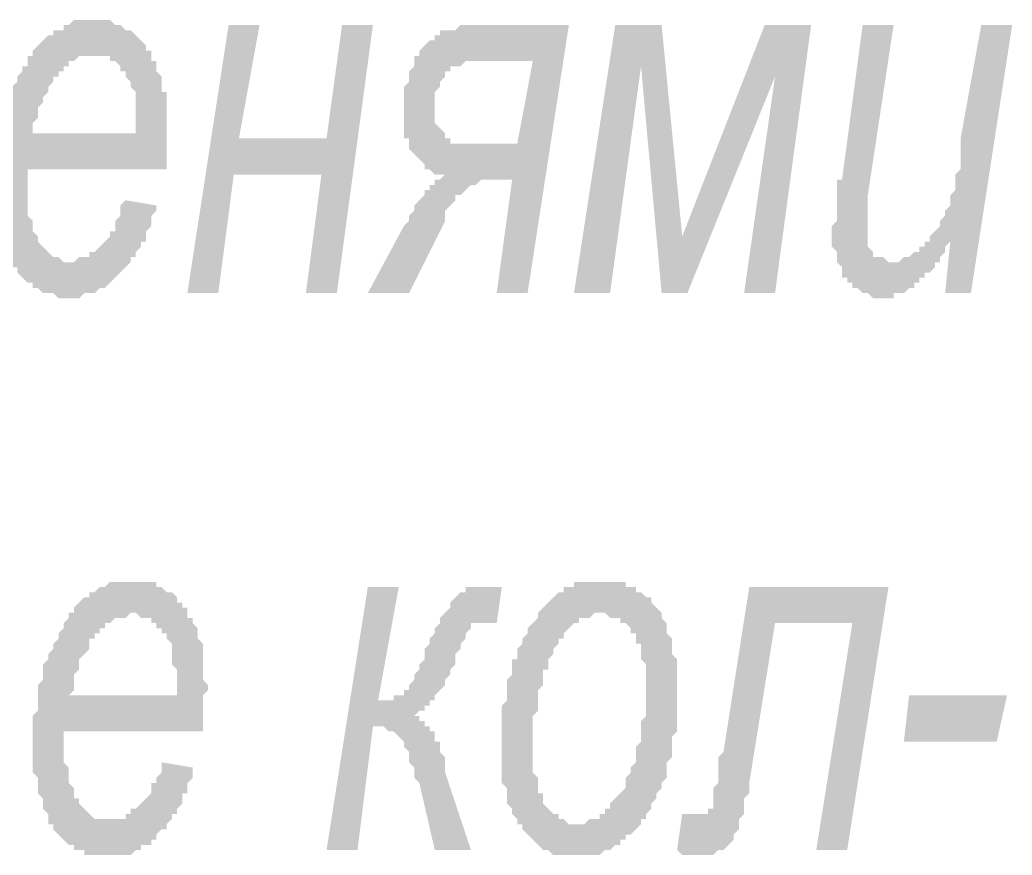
# Model space of a CAD drawing. Header units: millimetres. Extents: x 1372 to 666090, y 1285 to 31551.
# Drawn here: x 516372 to 517175, y 5129 to 5805 of the extents above; entities that cross this region are included whole.
import ezdxf

# ---------------------------------------------------------------- set-up
doc = ezdxf.new("R2010")
doc.units = ezdxf.units.MM
doc.layers.add('PDF _75-АЗ Штамп', color=7, linetype='Continuous')

msp = doc.modelspace()

# ---------------------------------------------------------------- hatches: boundary and pattern name
at = {"layer": 'PDF _75-АЗ Штамп', "transparency": 33554559}
h = msp.add_hatch(color=256, dxfattribs=at)
h.paths.add_polyline_path([(516457.85, 5658.87), (516482.88, 5654.69), (516482.88, 5650.52), (516478.71, 5646.35), (516478.71, 5646.35), (516478.71, 5642.18), (516478.71, 5638.01), (516474.54, 5633.84), (516474.54, 5629.67), (516474.54, 5625.5), (516470.36, 5625.5), (516470.36, 5621.32), (516466.19, 5617.15), (516466.19, 5612.98), (516462.02, 5612.98), (516462.02, 5608.81), (516457.85, 5604.64), (516457.85, 5604.64), (516453.68, 5600.47), (516453.68, 5600.47), (516449.51, 5596.3), (516449.51, 5596.3), (516445.34, 5592.13), (516445.34, 5592.13), (516441.17, 5587.96), (516436.99, 5587.96), (516436.99, 5587.96), (516432.82, 5583.78), (516428.65, 5583.78), (516428.65, 5583.78), (516424.48, 5583.78), (516420.31, 5579.61), (516420.31, 5579.61), (516416.14, 5579.61), (516411.97, 5579.61), (516411.97, 5579.61), (516407.8, 5579.61), (516403.63, 5579.61), (516403.63, 5579.61), (516399.45, 5583.78), (516395.28, 5583.78), (516395.28, 5583.78), (516391.11, 5583.78), (516386.94, 5587.96), (516386.94, 5587.96), (516382.77, 5587.96), (516382.77, 5592.13), (516378.6, 5592.13), (516378.6, 5592.13), (516374.43, 5596.3), (516374.43, 5596.3), (516370.26, 5600.47), (516370.26, 5604.64), (516366.08, 5604.64), (516366.08, 5608.81), (516361.91, 5612.98), (516361.91, 5617.15), (516361.91, 5621.32), (516357.74, 5625.5), (516357.74, 5625.5), (516357.74, 5625.5), (516357.74, 5629.67), (516357.74, 5633.84), (516353.57, 5638.01), (516353.57, 5642.18), (516353.57, 5646.35), (516353.57, 5650.52), (516353.57, 5654.69), (516353.57, 5658.87), (516353.57, 5663.04), (516353.57, 5667.21), (516353.57, 5671.38), (516353.57, 5671.38), (516353.57, 5675.55), (516353.57, 5679.72), (516353.57, 5683.89), (516353.57, 5688.06), (516353.57, 5692.23), (516353.57, 5696.41), (516353.57, 5700.58), (516353.57, 5704.75), (516353.57, 5708.92), (516357.74, 5713.09), (516357.74, 5717.26), (516357.74, 5721.43), (516357.74, 5721.43), (516357.74, 5725.6), (516361.91, 5729.78), (516361.91, 5733.95), (516361.91, 5738.12), (516361.91, 5738.12), (516366.08, 5742.29), (516366.08, 5746.46), (516366.08, 5750.63), (516370.26, 5754.8), (516370.26, 5758.97), (516374.43, 5763.14), (516374.43, 5767.32), (516378.6, 5767.32), (516378.6, 5771.49), (516378.6, 5775.66), (516382.77, 5775.66), (516382.77, 5779.83), (516386.94, 5784), (516386.94, 5784), (516391.11, 5788.17), (516391.11, 5788.17), (516391.11, 5788.17), (516395.28, 5792.34), (516399.45, 5792.34), (516399.45, 5796.51), (516403.63, 5796.51), (516407.8, 5796.51), (516407.8, 5800.69), (516411.97, 5800.69), (516411.97, 5800.69), (516416.14, 5804.86), (516420.31, 5804.86), (516420.31, 5804.86), (516424.48, 5804.86), (516428.65, 5804.86), (516432.82, 5804.86), (516432.82, 5804.86), (516436.99, 5804.86), (516436.99, 5804.86), (516441.17, 5804.86), (516445.34, 5804.86), (516445.34, 5804.86), (516449.51, 5800.69), (516453.68, 5800.69), (516453.68, 5800.69), (516457.85, 5796.51), (516462.02, 5796.51), (516462.02, 5796.51), (516466.19, 5792.34), (516466.19, 5792.34), (516470.36, 5788.17), (516470.36, 5788.17), (516474.54, 5784), (516474.54, 5779.83), (516478.71, 5779.83), (516478.71, 5775.66), (516478.71, 5771.49), (516482.88, 5771.49), (516482.88, 5767.32), (516482.88, 5763.14), (516487.05, 5758.97), (516487.05, 5754.8), (516487.05, 5750.63), (516487.05, 5746.46), (516491.22, 5746.46), (516491.22, 5742.29), (516491.22, 5738.12), (516491.22, 5733.95), (516491.22, 5725.6), (516491.22, 5721.43), (516491.22, 5717.26), (516491.22, 5717.26), (516491.22, 5713.09), (516491.22, 5708.92), (516491.22, 5704.75), (516491.22, 5700.58), (516491.22, 5696.41), (516491.22, 5692.23), (516491.22, 5688.06), (516491.22, 5683.89), (516378.6, 5683.89), (516378.6, 5679.72), (516378.6, 5675.55), (516378.6, 5671.38), (516378.6, 5667.21), (516378.6, 5663.04), (516378.6, 5658.87), (516378.6, 5654.69), (516378.6, 5650.52), (516378.6, 5646.35), (516382.77, 5642.18), (516382.77, 5638.01), (516382.77, 5633.84), (516382.77, 5633.84), (516386.94, 5629.67), (516386.94, 5625.5), (516386.94, 5625.5), (516391.11, 5621.32), (516391.11, 5621.32), (516395.28, 5617.15), (516395.28, 5617.15), (516399.45, 5612.98), (516399.45, 5612.98), (516403.63, 5612.98), (516407.8, 5608.81), (516407.8, 5608.81), (516411.97, 5608.81), (516416.14, 5608.81), (516416.14, 5608.81), (516420.31, 5612.98), (516420.31, 5612.98), (516424.48, 5612.98), (516428.65, 5612.98), (516428.65, 5617.15), (516432.82, 5617.15), (516436.99, 5621.32), (516436.99, 5621.32), (516441.17, 5625.5), (516441.17, 5625.5), (516445.34, 5629.67), (516445.34, 5633.84), (516449.51, 5633.84), (516449.51, 5638.01), (516449.51, 5642.18), (516453.68, 5646.35), (516453.68, 5650.52), (516453.68, 5654.69), (516457.85, 5658.87), (516457.85, 5658.87)], flags=0)
h.paths.add_polyline_path([(516382.77, 5713.09), (516466.19, 5713.09), (516466.19, 5717.26), (516466.19, 5721.43), (516466.19, 5725.6), (516466.19, 5729.78), (516466.19, 5733.95), (516466.19, 5738.12), (516466.19, 5742.29), (516466.19, 5746.46), (516462.02, 5750.63), (516462.02, 5750.63), (516462.02, 5754.8), (516457.85, 5758.97), (516457.85, 5763.14), (516457.85, 5763.14), (516453.68, 5763.14), (516453.68, 5767.32), (516449.51, 5771.49), (516449.51, 5771.49), (516445.34, 5771.49), (516445.34, 5775.66), (516441.17, 5775.66), (516436.99, 5775.66), (516436.99, 5775.66), (516432.82, 5775.66), (516428.65, 5775.66), (516428.65, 5775.66), (516424.48, 5775.66), (516420.31, 5775.66), (516420.31, 5775.66), (516416.14, 5771.49), (516411.97, 5771.49), (516411.97, 5767.32), (516407.8, 5767.32), (516407.8, 5763.14), (516403.63, 5763.14), (516403.63, 5758.97), (516399.45, 5758.97), (516399.45, 5754.8), (516399.45, 5754.8), (516395.28, 5750.63), (516395.28, 5746.46), (516391.11, 5742.29), (516391.11, 5742.29), (516391.11, 5738.12), (516386.94, 5733.95), (516386.94, 5729.78), (516386.94, 5725.6), (516382.77, 5721.43), (516382.77, 5717.26), (516382.77, 5713.09), (516382.77, 5713.09)], flags=0)
for points in [[(516541.27, 5800.69), (516566.3, 5800.69), (516549.62, 5708.92), (516620.53, 5708.92), (516633.04, 5800.69), (516658.07, 5800.69), (516628.87, 5583.78), (516603.84, 5583.78), (516616.36, 5679.72), (516545.45, 5679.72), (516532.93, 5583.78), (516507.9, 5583.78)], [(516854.11, 5800.69), (516891.65, 5800.69), (516908.34, 5629.67), (516975.08, 5800.69), (517012.62, 5800.69), (516983.42, 5583.78), (516958.39, 5583.78), (516983.42, 5758.97), (516912.51, 5583.78), (516891.65, 5583.78), (516874.97, 5767.32), (516849.94, 5583.78), (516820.74, 5583.78)], [(517125.24, 5625.5), (517121.07, 5621.32), (517121.07, 5617.15), (517116.9, 5612.98), (517116.9, 5608.81), (517112.73, 5608.81), (517112.73, 5604.64), (517108.55, 5600.47), (517104.38, 5600.47), (517104.38, 5596.3), (517100.21, 5596.3), (517100.21, 5592.13), (517096.04, 5592.13), (517096.04, 5587.96), (517091.87, 5587.96), (517087.7, 5583.78), (517087.7, 5583.78), (517083.53, 5583.78), (517083.53, 5583.78), (517079.36, 5583.78), (517079.36, 5579.61), (517075.18, 5579.61), (517071.01, 5579.61), (517071.01, 5579.61), (517071.01, 5579.61), (517066.84, 5579.61), (517062.67, 5579.61), (517062.67, 5579.61), (517058.5, 5583.78), (517054.33, 5583.78), (517054.33, 5583.78), (517050.16, 5587.96), (517045.99, 5587.96), (517045.99, 5592.13), (517041.82, 5592.13), (517041.82, 5596.3), (517037.64, 5596.3), (517037.64, 5600.47), (517037.64, 5604.64), (517033.47, 5608.81), (517033.47, 5612.98), (517033.47, 5612.98), (517033.47, 5617.15), (517029.3, 5621.32), (517029.3, 5625.5), (517029.3, 5629.67), (517029.3, 5633.84), (517029.3, 5633.84), (517029.3, 5638.01), (517033.47, 5642.18), (517033.47, 5646.35), (517033.47, 5650.52), (517033.47, 5654.69), (517033.47, 5658.87), (517033.47, 5663.04), (517033.47, 5667.21), (517033.47, 5675.55), (517037.64, 5675.55), (517054.33, 5800.69), (517079.36, 5800.69), (517058.5, 5663.04), (517058.5, 5658.87), (517058.5, 5654.69), (517058.5, 5650.52), (517058.5, 5646.35), (517058.5, 5642.18), (517058.5, 5638.01), (517058.5, 5638.01), (517058.5, 5629.67), (517058.5, 5625.5), (517058.5, 5625.5), (517058.5, 5621.32), (517062.67, 5617.15), (517062.67, 5617.15), (517062.67, 5612.98), (517066.84, 5612.98), (517066.84, 5612.98), (517071.01, 5612.98), (517075.18, 5608.81), (517079.36, 5608.81), (517079.36, 5608.81), (517083.53, 5608.81), (517087.7, 5612.98), (517087.7, 5612.98), (517091.87, 5612.98), (517091.87, 5612.98), (517096.04, 5617.15), (517100.21, 5617.15), (517100.21, 5621.32), (517104.38, 5621.32), (517104.38, 5625.5), (517108.55, 5625.5), (517108.55, 5629.67), (517112.73, 5633.84), (517112.73, 5633.84), (517116.9, 5638.01), (517116.9, 5642.18), (517121.07, 5646.35), (517121.07, 5646.35), (517121.07, 5650.52), (517125.24, 5654.69), (517125.24, 5658.87), (517125.24, 5663.04), (517129.41, 5667.21), (517129.41, 5667.21), (517129.41, 5671.38), (517129.41, 5675.55), (517129.41, 5675.55), (517129.41, 5679.72), (517133.58, 5683.89), (517133.58, 5688.06), (517133.58, 5692.23), (517133.58, 5696.41), (517133.58, 5704.75), (517133.58, 5708.92), (517150.27, 5800.69), (517175.29, 5800.69), (517141.92, 5583.78), (517121.07, 5583.78)], [(516653.9, 5346.03), (516678.92, 5346.03), (516662.24, 5254.26), (516666.41, 5254.26), (516670.58, 5254.26), (516674.75, 5254.26), (516674.75, 5258.43), (516678.92, 5258.43), (516683.09, 5258.43), (516683.09, 5262.6), (516683.09, 5262.6), (516687.27, 5262.6), (516687.27, 5266.77), (516687.27, 5266.77), (516691.44, 5270.95), (516691.44, 5275.12), (516695.61, 5279.29), (516695.61, 5279.29), (516695.61, 5283.46), (516699.78, 5287.63), (516699.78, 5295.97), (516703.95, 5300.14), (516703.95, 5300.14), (516703.95, 5304.32), (516708.12, 5308.49), (516708.12, 5312.66), (516712.29, 5316.83), (516712.29, 5321), (516716.46, 5325.17), (516716.46, 5325.17), (516720.63, 5329.34), (516720.63, 5333.51), (516720.63, 5333.51), (516724.81, 5337.68), (516724.81, 5337.68), (516724.81, 5337.68), (516728.98, 5341.86), (516728.98, 5341.86), (516733.15, 5341.86), (516733.15, 5346.03), (516737.32, 5346.03), (516741.49, 5346.03), (516745.66, 5346.03), (516745.66, 5346.03), (516749.83, 5346.03), (516762.35, 5346.03), (516758.18, 5316.83), (516749.83, 5316.83), (516745.66, 5316.83), (516745.66, 5316.83), (516741.49, 5316.83), (516737.32, 5316.83), (516737.32, 5312.66), (516737.32, 5312.66), (516733.15, 5308.49), (516733.15, 5308.49), (516733.15, 5304.32), (516728.98, 5300.14), (516728.98, 5295.97), (516724.81, 5291.8), (516724.81, 5287.63), (516724.81, 5283.46), (516720.63, 5279.29), (516720.63, 5275.12), (516716.46, 5270.95), (516716.46, 5270.95), (516716.46, 5266.77), (516712.29, 5262.6), (516712.29, 5262.6), (516708.12, 5258.43), (516708.12, 5258.43), (516708.12, 5254.26), (516703.95, 5254.26), (516703.95, 5250.09), (516699.78, 5250.09), (516699.78, 5245.92), (516695.61, 5245.92), (516691.44, 5241.75), (516691.44, 5241.75), (516695.61, 5241.75), (516695.61, 5237.58), (516699.78, 5237.58), (516699.78, 5233.41), (516703.95, 5233.41), (516703.95, 5229.23), (516708.12, 5229.23), (516708.12, 5225.06), (516708.12, 5220.89), (516712.29, 5220.89), (516712.29, 5216.72), (516712.29, 5212.55), (516716.46, 5208.38), (516716.46, 5204.21), (516716.46, 5200.04), (516716.46, 5195.86), (516737.32, 5133.3), (516708.12, 5133.3), (516695.61, 5187.52), (516691.44, 5191.69), (516691.44, 5195.86), (516691.44, 5200.04), (516687.27, 5204.21), (516687.27, 5208.38), (516687.27, 5212.55), (516683.09, 5216.72), (516683.09, 5216.72), (516683.09, 5220.89), (516678.92, 5225.06), (516678.92, 5225.06), (516678.92, 5225.06), (516674.75, 5229.23), (516674.75, 5229.23), (516670.58, 5229.23), (516666.41, 5233.41), (516666.41, 5233.41), (516662.24, 5233.41), (516658.07, 5233.41), (516645.55, 5133.3), (516620.53, 5133.3)], [(516962.56, 5346.03), (517075.18, 5346.03), (517041.82, 5133.3), (517016.79, 5133.3), (517045.99, 5316.83), (516983.42, 5316.83), (516962.56, 5187.52), (516962.56, 5183.35), (516962.56, 5179.18), (516958.39, 5175.01), (516958.39, 5170.84), (516958.39, 5166.67), (516958.39, 5162.49), (516954.22, 5158.32), (516954.22, 5154.15), (516954.22, 5149.98), (516950.05, 5145.81), (516950.05, 5145.81), (516950.05, 5141.64), (516950.05, 5141.64), (516945.88, 5137.47), (516945.88, 5137.47), (516941.71, 5133.3), (516941.71, 5133.3), (516937.54, 5133.3), (516933.36, 5129.13), (516933.36, 5129.13), (516929.19, 5129.13), (516925.02, 5129.13), (516925.02, 5129.13), (516925.02, 5129.13), (516920.85, 5129.13), (516916.68, 5129.13), (516916.68, 5129.13), (516912.51, 5129.13), (516908.34, 5129.13), (516904.17, 5133.3), (516904.17, 5133.3), (516908.34, 5162.49), (516912.51, 5162.49), (516912.51, 5162.49), (516916.68, 5162.49), (516920.85, 5162.49), (516920.85, 5162.49), (516925.02, 5162.49), (516929.19, 5162.49), (516929.19, 5166.67), (516933.36, 5166.67), (516933.36, 5170.84), (516933.36, 5170.84), (516933.36, 5170.84), (516933.36, 5175.01), (516933.36, 5179.18), (516933.36, 5183.35), (516937.54, 5187.52), (516937.54, 5191.69), (516937.54, 5195.86), (516937.54, 5200.04), (516937.54, 5208.38), (516941.71, 5212.55)]]:
    msp.add_hatch(color=256, dxfattribs=at).paths.add_polyline_path(points)
h = msp.add_hatch(color=256, dxfattribs=at)
h.paths.add_polyline_path([(516816.57, 5800.69), (516783.2, 5583.78), (516758.18, 5583.78), (516770.69, 5675.55), (516762.35, 5675.55), (516758.18, 5675.55), (516754, 5675.55), (516749.83, 5675.55), (516749.83, 5675.55), (516745.66, 5675.55), (516745.66, 5675.55), (516741.49, 5671.38), (516741.49, 5671.38), (516741.49, 5671.38), (516737.32, 5671.38), (516733.15, 5667.21), (516733.15, 5667.21), (516728.98, 5663.04), (516728.98, 5663.04), (516724.81, 5663.04), (516724.81, 5658.87), (516720.63, 5654.69), (516720.63, 5654.69), (516716.46, 5650.52), (516716.46, 5646.35), (516716.46, 5642.18), (516716.46, 5642.18), (516687.27, 5583.78), (516653.9, 5583.78), (516683.09, 5638.01), (516687.27, 5642.18), (516687.27, 5646.35), (516691.44, 5650.52), (516691.44, 5654.69), (516695.61, 5658.87), (516695.61, 5658.87), (516699.78, 5663.04), (516699.78, 5667.21), (516703.95, 5667.21), (516703.95, 5671.38), (516708.12, 5671.38), (516708.12, 5675.55), (516712.29, 5675.55), (516712.29, 5675.55), (516716.46, 5679.72), (516712.29, 5679.72), (516708.12, 5679.72), (516703.95, 5683.89), (516703.95, 5683.89), (516699.78, 5683.89), (516699.78, 5688.06), (516695.61, 5692.23), (516695.61, 5692.23), (516691.44, 5696.41), (516691.44, 5696.41), (516687.27, 5700.58), (516687.27, 5704.75), (516687.27, 5708.92), (516683.09, 5708.92), (516683.09, 5713.09), (516683.09, 5717.26), (516683.09, 5721.43), (516683.09, 5725.6), (516683.09, 5729.78), (516683.09, 5733.95), (516683.09, 5738.12), (516683.09, 5742.29), (516683.09, 5746.46), (516683.09, 5746.46), (516683.09, 5750.63), (516687.27, 5754.8), (516687.27, 5758.97), (516687.27, 5763.14), (516691.44, 5767.32), (516691.44, 5767.32), (516691.44, 5771.49), (516691.44, 5775.66), (516695.61, 5775.66), (516695.61, 5779.83), (516699.78, 5784), (516699.78, 5784), (516703.95, 5788.17), (516708.12, 5788.17), (516708.12, 5792.34), (516712.29, 5792.34), (516712.29, 5792.34), (516712.29, 5796.51), (516716.46, 5796.51), (516720.63, 5796.51), (516720.63, 5796.51), (516724.81, 5796.51), (516724.81, 5796.51), (516728.98, 5800.69), (516733.15, 5800.69), (516737.32, 5800.69), (516737.32, 5800.69), (516741.49, 5800.69), (516745.66, 5800.69), (516749.83, 5800.69)], flags=0)
h.paths.add_polyline_path([(516787.37, 5771.49), (516749.83, 5771.49), (516745.66, 5771.49), (516741.49, 5771.49), (516737.32, 5771.49), (516733.15, 5771.49), (516733.15, 5771.49), (516728.98, 5767.32), (516724.81, 5767.32), (516724.81, 5767.32), (516720.63, 5767.32), (516720.63, 5763.14), (516716.46, 5763.14), (516716.46, 5763.14), (516716.46, 5758.97), (516716.46, 5758.97), (516712.29, 5754.8), (516712.29, 5754.8), (516712.29, 5750.63), (516708.12, 5746.46), (516708.12, 5742.29), (516708.12, 5738.12), (516708.12, 5733.95), (516708.12, 5729.78), (516708.12, 5725.6), (516708.12, 5721.43), (516712.29, 5717.26), (516712.29, 5717.26), (516712.29, 5717.26), (516716.46, 5713.09), (516716.46, 5708.92), (516720.63, 5708.92), (516720.63, 5704.75), (516720.63, 5704.75), (516724.81, 5704.75), (516724.81, 5704.75), (516728.98, 5704.75), (516733.15, 5704.75), (516733.15, 5704.75), (516737.32, 5704.75), (516741.49, 5704.75), (516774.86, 5704.75)], flags=0)
h = msp.add_hatch(color=256, dxfattribs=at)
h.paths.add_polyline_path([(516487.05, 5204.21), (516512.08, 5200.04), (516512.08, 5195.86), (516512.08, 5195.86), (516512.08, 5191.69), (516507.9, 5187.52), (516507.9, 5183.35), (516507.9, 5179.18), (516503.73, 5179.18), (516503.73, 5175.01), (516503.73, 5170.84), (516499.56, 5166.67), (516499.56, 5162.49), (516495.39, 5162.49), (516495.39, 5158.32), (516491.22, 5154.15), (516491.22, 5149.98), (516487.05, 5149.98), (516487.05, 5149.98), (516482.88, 5145.81), (516482.88, 5141.64), (516478.71, 5141.64), (516478.71, 5137.47), (516474.54, 5137.47), (516470.36, 5137.47), (516470.36, 5133.3), (516466.19, 5133.3), (516466.19, 5133.3), (516462.02, 5129.13), (516457.85, 5129.13), (516457.85, 5129.13), (516453.68, 5129.13), (516449.51, 5129.13), (516449.51, 5129.13), (516445.34, 5129.13), (516441.17, 5129.13), (516441.17, 5129.13), (516436.99, 5129.13), (516432.82, 5129.13), (516428.65, 5129.13), (516428.65, 5129.13), (516424.48, 5129.13), (516424.48, 5133.3), (516420.31, 5133.3), (516416.14, 5133.3), (516416.14, 5137.47), (516411.97, 5137.47), (516411.97, 5137.47), (516407.8, 5141.64), (516407.8, 5141.64), (516403.63, 5145.81), (516403.63, 5145.81), (516399.45, 5149.98), (516399.45, 5154.15), (516395.28, 5154.15), (516395.28, 5158.32), (516395.28, 5162.49), (516391.11, 5166.67), (516391.11, 5170.84), (516391.11, 5170.84), (516391.11, 5175.01), (516386.94, 5179.18), (516386.94, 5179.18), (516386.94, 5183.35), (516386.94, 5187.52), (516386.94, 5191.69), (516382.77, 5195.86), (516382.77, 5200.04), (516382.77, 5204.21), (516382.77, 5208.38), (516382.77, 5212.55), (516382.77, 5216.72), (516382.77, 5216.72), (516382.77, 5220.89), (516382.77, 5225.06), (516382.77, 5229.23), (516382.77, 5233.41), (516382.77, 5237.58), (516382.77, 5241.75), (516386.94, 5245.92), (516386.94, 5250.09), (516386.94, 5254.26), (516386.94, 5258.43), (516386.94, 5262.6), (516386.94, 5266.77), (516391.11, 5270.95), (516391.11, 5275.12), (516391.11, 5279.29), (516391.11, 5283.46), (516395.28, 5287.63), (516395.28, 5287.63), (516395.28, 5291.8), (516399.45, 5295.97), (516399.45, 5300.14), (516399.45, 5300.14), (516403.63, 5304.32), (516403.63, 5308.49), (516407.8, 5312.66), (516407.8, 5316.83), (516407.8, 5316.83), (516411.97, 5321), (516411.97, 5325.17), (516416.14, 5325.17), (516416.14, 5329.34), (516420.31, 5333.51), (516420.31, 5333.51), (516424.48, 5337.68), (516424.48, 5337.68), (516428.65, 5337.68), (516428.65, 5341.86), (516432.82, 5341.86), (516432.82, 5341.86), (516436.99, 5346.03), (516441.17, 5346.03), (516441.17, 5346.03), (516445.34, 5350.2), (516449.51, 5350.2), (516449.51, 5350.2), (516453.68, 5350.2), (516457.85, 5350.2), (516457.85, 5350.2), (516462.02, 5350.2), (516462.02, 5350.2), (516466.19, 5350.2), (516470.36, 5350.2), (516474.54, 5350.2), (516474.54, 5350.2), (516478.71, 5350.2), (516482.88, 5350.2), (516482.88, 5346.03), (516487.05, 5346.03), (516487.05, 5346.03), (516491.22, 5341.86), (516495.39, 5341.86), (516495.39, 5341.86), (516499.56, 5337.68), (516499.56, 5333.51), (516503.73, 5333.51), (516503.73, 5329.34), (516507.9, 5329.34), (516507.9, 5325.17), (516507.9, 5321), (516512.08, 5321), (516512.08, 5316.83), (516516.25, 5312.66), (516516.25, 5308.49), (516516.25, 5304.32), (516516.25, 5304.32), (516520.42, 5300.14), (516520.42, 5295.97), (516520.42, 5291.8), (516520.42, 5287.63), (516520.42, 5283.46), (516520.42, 5279.29), (516520.42, 5275.12), (516520.42, 5270.95), (516524.59, 5266.77), (516524.59, 5262.6), (516520.42, 5258.43), (516520.42, 5254.26), (516520.42, 5250.09), (516520.42, 5245.92), (516520.42, 5241.75), (516520.42, 5237.58), (516520.42, 5233.41), (516520.42, 5229.23), (516407.8, 5229.23), (516407.8, 5225.06), (516407.8, 5220.89), (516407.8, 5220.89), (516407.8, 5212.55), (516407.8, 5208.38), (516407.8, 5204.21), (516411.97, 5200.04), (516411.97, 5195.86), (516411.97, 5191.69), (516411.97, 5187.52), (516411.97, 5187.52), (516416.14, 5183.35), (516416.14, 5179.18), (516416.14, 5175.01), (516420.31, 5175.01), (516420.31, 5175.01), (516420.31, 5170.84), (516424.48, 5166.67), (516424.48, 5166.67), (516428.65, 5162.49), (516428.65, 5162.49), (516432.82, 5158.32), (516436.99, 5158.32), (516436.99, 5158.32), (516441.17, 5158.32), (516441.17, 5158.32), (516445.34, 5158.32), (516449.51, 5158.32), (516449.51, 5158.32), (516453.68, 5158.32), (516457.85, 5158.32), (516457.85, 5162.49), (516462.02, 5162.49), (516462.02, 5166.67), (516466.19, 5166.67), (516470.36, 5170.84), (516470.36, 5170.84), (516474.54, 5175.01), (516474.54, 5175.01), (516478.71, 5179.18), (516478.71, 5183.35), (516478.71, 5187.52), (516482.88, 5187.52), (516482.88, 5191.69), (516487.05, 5195.86), (516487.05, 5200.04), (516487.05, 5204.21), (516487.05, 5204.21)], flags=0)
h.paths.add_polyline_path([(516411.97, 5258.43), (516499.56, 5258.43), (516499.56, 5262.6), (516499.56, 5266.77), (516499.56, 5270.95), (516499.56, 5275.12), (516499.56, 5279.29), (516495.39, 5283.46), (516495.39, 5287.63), (516495.39, 5291.8), (516495.39, 5295.97), (516495.39, 5300.14), (516491.22, 5304.32), (516491.22, 5304.32), (516491.22, 5308.49), (516487.05, 5308.49), (516487.05, 5312.66), (516482.88, 5312.66), (516482.88, 5316.83), (516478.71, 5316.83), (516478.71, 5321), (516474.54, 5321), (516470.36, 5321), (516470.36, 5321), (516466.19, 5325.17), (516462.02, 5325.17), (516462.02, 5325.17), (516457.85, 5321), (516453.68, 5321), (516453.68, 5321), (516449.51, 5321), (516449.51, 5321), (516445.34, 5316.83), (516441.17, 5316.83), (516441.17, 5312.66), (516436.99, 5312.66), (516436.99, 5308.49), (516432.82, 5308.49), (516432.82, 5304.32), (516428.65, 5304.32), (516428.65, 5300.14), (516428.65, 5295.97), (516424.48, 5291.8), (516424.48, 5291.8), (516420.31, 5287.63), (516420.31, 5283.46), (516420.31, 5279.29), (516416.14, 5275.12), (516416.14, 5270.95), (516416.14, 5266.77), (516416.14, 5262.6), (516411.97, 5258.43), (516411.97, 5258.43)], flags=0)
h = msp.add_hatch(color=256, dxfattribs=at)
h.paths.add_polyline_path([(516762.35, 5212.55), (516762.35, 5216.72), (516762.35, 5220.89), (516762.35, 5225.06), (516762.35, 5229.23), (516762.35, 5233.41), (516762.35, 5237.58), (516762.35, 5241.75), (516762.35, 5245.92), (516762.35, 5250.09), (516766.52, 5254.26), (516766.52, 5258.43), (516766.52, 5262.6), (516766.52, 5266.77), (516766.52, 5270.95), (516770.69, 5275.12), (516770.69, 5279.29), (516770.69, 5283.46), (516770.69, 5287.63), (516774.86, 5287.63), (516774.86, 5291.8), (516774.86, 5295.97), (516779.03, 5300.14), (516779.03, 5304.32), (516779.03, 5304.32), (516783.2, 5308.49), (516783.2, 5312.66), (516787.37, 5316.83), (516787.37, 5316.83), (516791.54, 5321), (516791.54, 5325.17), (516791.54, 5325.17), (516795.72, 5329.34), (516799.89, 5333.51), (516799.89, 5333.51), (516804.06, 5337.68), (516804.06, 5337.68), (516808.23, 5341.86), (516808.23, 5341.86), (516812.4, 5341.86), (516812.4, 5346.03), (516816.57, 5346.03), (516820.74, 5346.03), (516820.74, 5350.2), (516824.91, 5350.2), (516829.09, 5350.2), (516829.09, 5350.2), (516833.26, 5350.2), (516837.43, 5350.2), (516841.6, 5350.2), (516841.6, 5350.2), (516845.77, 5350.2), (516845.77, 5350.2), (516849.94, 5350.2), (516854.11, 5350.2), (516854.11, 5350.2), (516858.28, 5350.2), (516862.45, 5350.2), (516862.45, 5346.03), (516866.63, 5346.03), (516870.8, 5346.03), (516870.8, 5341.86), (516874.97, 5341.86), (516874.97, 5341.86), (516879.14, 5337.68), (516883.31, 5337.68), (516883.31, 5333.51), (516887.48, 5329.34), (516887.48, 5329.34), (516887.48, 5329.34), (516891.65, 5325.17), (516891.65, 5321), (516891.65, 5321), (516895.82, 5316.83), (516895.82, 5312.66), (516895.82, 5308.49), (516900, 5304.32), (516900, 5304.32), (516900, 5300.14), (516900, 5295.97), (516900, 5291.8), (516904.17, 5287.63), (516904.17, 5283.46), (516904.17, 5279.29), (516904.17, 5275.12), (516904.17, 5270.95), (516904.17, 5266.77), (516904.17, 5262.6), (516904.17, 5258.43), (516904.17, 5254.26), (516904.17, 5250.09), (516904.17, 5245.92), (516904.17, 5241.75), (516904.17, 5237.58), (516904.17, 5233.41), (516904.17, 5229.23), (516900, 5225.06), (516900, 5220.89), (516900, 5216.72), (516900, 5212.55), (516900, 5208.38), (516895.82, 5204.21), (516895.82, 5200.04), (516895.82, 5195.86), (516895.82, 5195.86), (516895.82, 5191.69), (516891.65, 5187.52), (516891.65, 5183.35), (516891.65, 5183.35), (516887.48, 5179.18), (516887.48, 5175.01), (516883.31, 5170.84), (516883.31, 5166.67), (516883.31, 5166.67), (516879.14, 5162.49), (516879.14, 5158.32), (516874.97, 5158.32), (516874.97, 5154.15), (516870.8, 5149.98), (516870.8, 5149.98), (516866.63, 5145.81), (516862.45, 5145.81), (516862.45, 5145.81), (516862.45, 5141.64), (516858.28, 5141.64), (516858.28, 5137.47), (516854.11, 5137.47), (516849.94, 5133.3), (516849.94, 5133.3), (516845.77, 5133.3), (516841.6, 5129.13), (516841.6, 5129.13), (516837.43, 5129.13), (516833.26, 5129.13), (516833.26, 5129.13), (516829.09, 5129.13), (516824.91, 5129.13), (516824.91, 5129.13), (516824.91, 5129.13), (516820.74, 5129.13), (516816.57, 5129.13), (516812.4, 5129.13), (516812.4, 5129.13), (516808.23, 5129.13), (516804.06, 5129.13), (516804.06, 5129.13), (516799.89, 5133.3), (516795.72, 5133.3), (516795.72, 5133.3), (516791.54, 5137.47), (516791.54, 5137.47), (516787.37, 5141.64), (516787.37, 5141.64), (516783.2, 5145.81), (516783.2, 5145.81), (516779.03, 5149.98), (516779.03, 5154.15), (516774.86, 5154.15), (516774.86, 5158.32), (516770.69, 5162.49), (516770.69, 5166.67), (516770.69, 5166.67), (516766.52, 5170.84), (516766.52, 5175.01), (516766.52, 5179.18), (516766.52, 5183.35), (516762.35, 5187.52), (516762.35, 5191.69), (516762.35, 5195.86), (516762.35, 5200.04), (516762.35, 5204.21), (516762.35, 5208.38), (516762.35, 5212.55), (516762.35, 5212.55)], flags=0)
h.paths.add_polyline_path([(516787.37, 5216.72), (516787.37, 5212.55), (516787.37, 5208.38), (516787.37, 5204.21), (516787.37, 5200.04), (516787.37, 5195.86), (516791.54, 5191.69), (516791.54, 5187.52), (516791.54, 5183.35), (516791.54, 5179.18), (516795.72, 5179.18), (516795.72, 5175.01), (516795.72, 5170.84), (516795.72, 5170.84), (516799.89, 5166.67), (516799.89, 5166.67), (516804.06, 5162.49), (516808.23, 5162.49), (516808.23, 5158.32), (516812.4, 5158.32), (516812.4, 5158.32), (516816.57, 5154.15), (516820.74, 5154.15), (516820.74, 5154.15), (516824.91, 5154.15), (516824.91, 5154.15), (516829.09, 5154.15), (516833.26, 5158.32), (516833.26, 5158.32), (516837.43, 5158.32), (516841.6, 5158.32), (516841.6, 5162.49), (516845.77, 5162.49), (516845.77, 5166.67), (516849.94, 5166.67), (516849.94, 5170.84), (516854.11, 5175.01), (516854.11, 5175.01), (516858.28, 5179.18), (516858.28, 5179.18), (516862.45, 5183.35), (516862.45, 5187.52), (516862.45, 5191.69), (516866.63, 5195.86), (516866.63, 5195.86), (516866.63, 5200.04), (516870.8, 5204.21), (516870.8, 5208.38), (516870.8, 5212.55), (516870.8, 5216.72), (516874.97, 5220.89), (516874.97, 5225.06), (516874.97, 5225.06), (516874.97, 5229.23), (516874.97, 5233.41), (516874.97, 5237.58), (516879.14, 5241.75), (516879.14, 5245.92), (516879.14, 5250.09), (516879.14, 5254.26), (516879.14, 5258.43), (516879.14, 5258.43), (516879.14, 5262.6), (516879.14, 5266.77), (516879.14, 5270.95), (516879.14, 5275.12), (516879.14, 5279.29), (516879.14, 5283.46), (516874.97, 5287.63), (516874.97, 5291.8), (516874.97, 5295.97), (516874.97, 5300.14), (516870.8, 5300.14), (516870.8, 5304.32), (516870.8, 5308.49), (516870.8, 5308.49), (516866.63, 5308.49), (516866.63, 5312.66), (516862.45, 5316.83), (516858.28, 5316.83), (516858.28, 5321), (516854.11, 5321), (516854.11, 5321), (516849.94, 5321), (516845.77, 5325.17), (516845.77, 5325.17), (516841.6, 5325.17), (516841.6, 5325.17), (516837.43, 5325.17), (516833.26, 5321), (516833.26, 5321), (516829.09, 5321), (516824.91, 5321), (516824.91, 5316.83), (516820.74, 5316.83), (516820.74, 5316.83), (516816.57, 5312.66), (516816.57, 5312.66), (516812.4, 5308.49), (516812.4, 5304.32), (516808.23, 5304.32), (516808.23, 5300.14), (516804.06, 5295.97), (516804.06, 5291.8), (516804.06, 5291.8), (516799.89, 5287.63), (516799.89, 5283.46), (516799.89, 5279.29), (516795.72, 5279.29), (516795.72, 5275.12), (516795.72, 5270.95), (516795.72, 5266.77), (516791.54, 5262.6), (516791.54, 5258.43), (516791.54, 5254.26), (516791.54, 5250.09), (516791.54, 5245.92), (516787.37, 5241.75), (516787.37, 5237.58), (516787.37, 5233.41), (516787.37, 5229.23), (516787.37, 5225.06), (516787.37, 5220.89), (516787.37, 5216.72), (516787.37, 5216.72)], flags=0)

# ---------------------------------------------------------------- linework, layer by layer
at = {"layer": 'PDF _75-АЗ Штамп', "lineweight": 18, "transparency": 33554559}
msp.add_solid([(517087.7, 5220.89), (517091.87, 5258.43), (517162.78, 5220.89), (517171.12, 5258.43)], dxfattribs=at)

doc.saveas('drawing.dxf')
